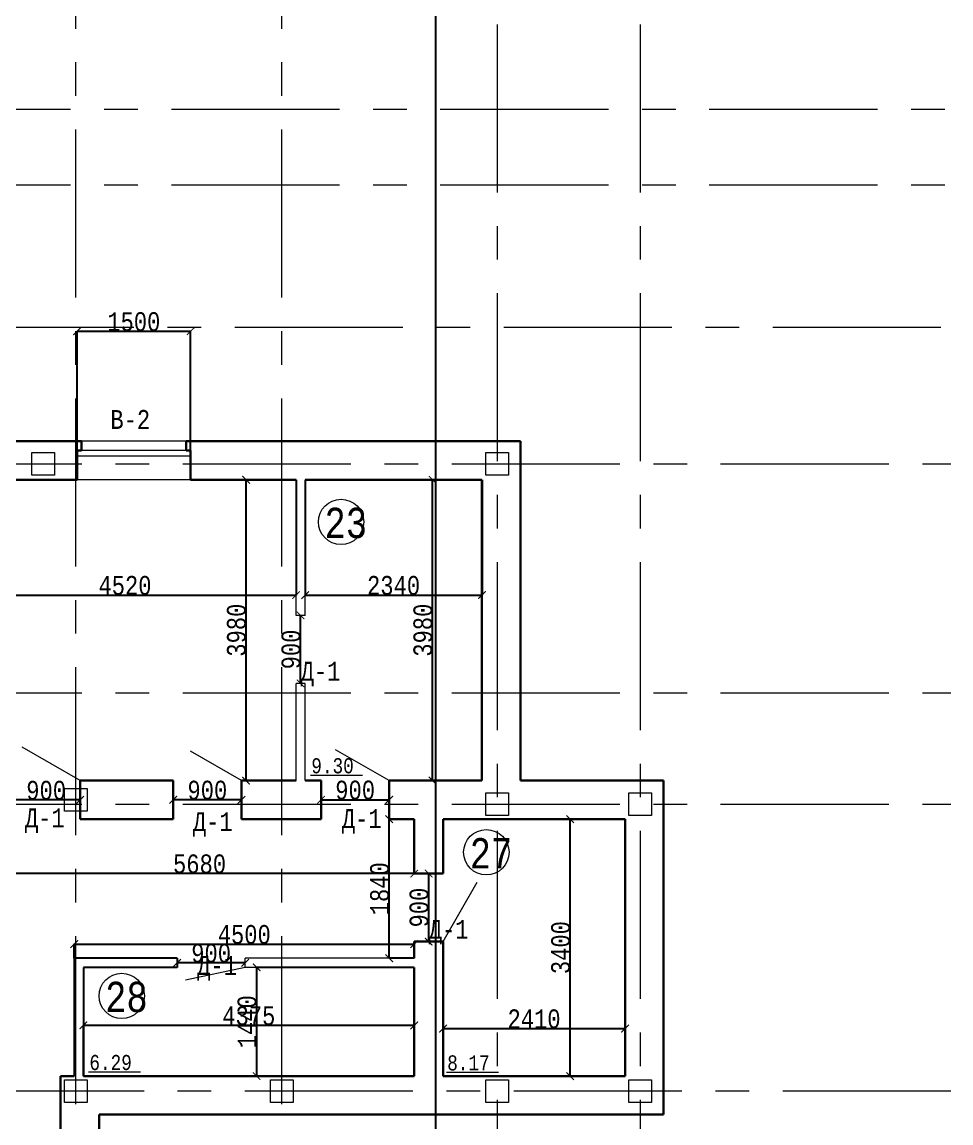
# Model space of a CAD drawing. Header units: millimetres. Extents: x -689206 to 4969298, y -1019800 to 703299.
# Drawn here: x 96162 to 108443, y -348163 to -333601 of the extents above; entities that cross this region are included whole.
import ezdxf

# ---------------------------------------------------------------- set-up
doc = ezdxf.new("R2010")
doc.units = ezdxf.units.MM
doc.linetypes.add('JIS_02_4.0', pattern=[5.5, 4, -1.5])
doc.linetypes.add('осеваяX2', pattern=[101.6, 63.5, -12.7, 12.7, -12.7])
for name, color, linetype, lineweight in [('несущие', 7, 'Continuous', 30), ('ПЕРЕГОРОДКИ', 252, 'Continuous', 9), ('РАЗМЕРЫ', 7, 'Continuous', 9), ('сваи', 7, 'JIS_02_4.0', 30), ('стены', 7, 'Continuous', 20)]:
    doc.layers.add(name, color=color, linetype=linetype, lineweight=lineweight)
doc.layers.add('четотам', color=7, linetype='Continuous')
doc.styles.add('Аннотативный', font='isocteur.ttf', dxfattribs={"width": 0.7, "height": 250})
doc.dimstyles.new('Аннотативный', dxfattribs={"dimscale": 0, "dimtxt": 250, "dimasz": 100, "dimexe": 1.25, "dimexo": 0.625, "dimtad": 1, "dimdec": 0, "dimtxsty": 'Аннотативный', "dimblk": 'ARCHTICK', "dimcen": 2.5, "dimadec": 0, "dimazin": 0, "dimtfac": 1, "dimtdec": 0, "dimtmove": 0, "dimatfit": 3, "dimfxl": 1, "dimarcsym": 0})

# ---------------------------------------------------------------- blocks, each defined once
blk = doc.blocks.new('_ArchTick')
at = {"color": 0, "linetype": 'ByBlock', "const_width": 0.15}
blk.add_lwpolyline([(-0.5, -0.5), (0.5, 0.5)], dxfattribs=at)
blk = doc.blocks.new('*D1688')
at = {"layer": 'Defpoints', "color": 0, "lineweight": 20, "transparency": 16777216}
for p in [(101348, -345798), (96853, -345985), (101348, -345985)]:
    blk.add_point(p, dxfattribs=at)
at = {"layer": 'стены', "color": 0, "lineweight": -2, "transparency": 16777216}
for p, q in [((96853, -345984), (96853, -345796)), ((96853, -345798), (101348, -345798)), ((101348, -345984), (101348, -345796))]:
    blk.add_line(p, q, dxfattribs=at)
at = {"layer": 'стены', "color": 0, "lineweight": -2, "transparency": 16777216, "xscale": 100, "yscale": 100, "zscale": 100, "rotation": 180}
blk.add_blockref('_ArchTick', (96853, -345798), dxfattribs=at)
at = {"layer": 'стены', "color": 0, "lineweight": -2, "transparency": 16777216, "xscale": 100, "yscale": 100, "zscale": 100}
blk.add_blockref('_ArchTick', (101348, -345798), dxfattribs=at)
at = {"layer": 'стены', "color": 0, "lineweight": 5, "transparency": 16777216, "insert": (99100, -345672), "char_height": 250, "attachment_point": 5, "style": 'Аннотативный'}
blk.add_mtext('4500', dxfattribs=at)
blk = doc.blocks.new('*D1689')
at = {"layer": 'Defpoints', "color": 0, "lineweight": 20, "transparency": 16777216}
for p in [(101538, -344864), (101538, -344864), (101538, -345764)]:
    blk.add_point(p, dxfattribs=at)
at = {"layer": 'стены', "color": 0, "lineweight": -2, "transparency": 16777216}
for p, q in [((101538, -344864), (101539, -344864)), ((101538, -345764), (101538, -344864)), ((101538, -345764), (101539, -345764))]:
    blk.add_line(p, q, dxfattribs=at)
at = {"layer": 'стены', "color": 0, "lineweight": -2, "transparency": 16777216, "xscale": 100, "yscale": 100, "zscale": 100}
for p, rotation in [((101538, -344864), 90), ((101538, -345764), 270)]:
    blk.add_blockref('_ArchTick', p, dxfattribs=dict(at, rotation=rotation))
at = {"layer": 'стены', "color": 0, "lineweight": 5, "transparency": 16777216, "insert": (101412, -345314), "char_height": 250, "attachment_point": 5, "rotation": 90, "style": 'Аннотативный'}
blk.add_mtext('900', dxfattribs=at)
blk = doc.blocks.new('*D1691')
at = {"layer": 'Defpoints', "color": 0, "lineweight": 20, "transparency": 16777216}
for p in [(101348, -346105), (99263, -347543), (101348, -347543)]:
    blk.add_point(p, dxfattribs=at)
at = {"layer": 'стены', "color": 0, "lineweight": -2, "transparency": 16777216}
for p, q in [((101347, -346105), (99262, -346105)), ((99263, -346105), (99263, -347543)), ((101347, -347543), (99262, -347543))]:
    blk.add_line(p, q, dxfattribs=at)
at = {"layer": 'стены', "color": 0, "lineweight": -2, "transparency": 16777216, "xscale": 100, "yscale": 100, "zscale": 100}
for p, rotation in [((99263, -346105), 90), ((99263, -347543), 270)]:
    blk.add_blockref('_ArchTick', p, dxfattribs=dict(at, rotation=rotation))
at = {"layer": 'стены', "color": 0, "lineweight": 5, "transparency": 16777216, "insert": (99138, -346824), "char_height": 250, "attachment_point": 5, "rotation": 90, "style": 'Аннотативный'}
blk.add_mtext('1440', dxfattribs=at)
blk = doc.blocks.new('*D1692')
at = {"layer": 'Defpoints', "color": 0, "lineweight": 20, "transparency": 16777216}
for p in [(96973, -346873), (96973, -347543), (101348, -347543)]:
    blk.add_point(p, dxfattribs=at)
at = {"layer": 'стены', "color": 0, "lineweight": -2, "transparency": 16777216}
for p, q in [((96973, -347543), (96973, -346872)), ((101348, -346873), (96973, -346873)), ((101348, -347543), (101348, -346872))]:
    blk.add_line(p, q, dxfattribs=at)
at = {"layer": 'стены', "color": 0, "lineweight": -2, "transparency": 16777216, "xscale": 100, "yscale": 100, "zscale": 100, "rotation": 180}
blk.add_blockref('_ArchTick', (96973, -346873), dxfattribs=at)
at = {"layer": 'стены', "color": 0, "lineweight": -2, "transparency": 16777216, "xscale": 100, "yscale": 100, "zscale": 100}
blk.add_blockref('_ArchTick', (101348, -346873), dxfattribs=at)
at = {"layer": 'стены', "color": 0, "lineweight": 5, "transparency": 16777216, "insert": (99160, -346747), "char_height": 250, "attachment_point": 5, "style": 'Аннотативный'}
blk.add_mtext('4375', dxfattribs=at)
blk = doc.blocks.new('*D1697')
at = {"layer": 'Defpoints', "color": 0, "lineweight": 20, "transparency": 16777216}
for p in [(104134, -346914), (101728, -347543), (104134, -347543)]:
    blk.add_point(p, dxfattribs=at)
at = {"layer": 'стены', "color": 0, "lineweight": -2, "transparency": 16777216}
for p, q in [((101728, -347543), (101728, -346912)), ((101728, -346914), (104134, -346914)), ((104134, -347543), (104134, -346912))]:
    blk.add_line(p, q, dxfattribs=at)
at = {"layer": 'стены', "color": 0, "lineweight": -2, "transparency": 16777216, "xscale": 100, "yscale": 100, "zscale": 100, "rotation": 180}
blk.add_blockref('_ArchTick', (101728, -346914), dxfattribs=at)
at = {"layer": 'стены', "color": 0, "lineweight": -2, "transparency": 16777216, "xscale": 100, "yscale": 100, "zscale": 100}
blk.add_blockref('_ArchTick', (104134, -346914), dxfattribs=at)
at = {"layer": 'стены', "color": 0, "lineweight": 5, "transparency": 16777216, "insert": (102931, -346788), "char_height": 250, "attachment_point": 5, "style": 'Аннотативный'}
blk.add_mtext('2410', dxfattribs=at)
blk = doc.blocks.new('*D1811')
at = {"layer": 'Defpoints', "color": 0, "linetype": 'ByBlock', "lineweight": 20, "transparency": 16777216}
for p in [(95262, -339655), (99785, -339655), (99785, -341181)]:
    blk.add_point(p, dxfattribs=at)
at = {"layer": 'РАЗМЕРЫ', "color": 0, "linetype": 'ByBlock', "lineweight": -2, "transparency": 16777216}
for p, q in [((95262, -339656), (95262, -341182)), ((99785, -339656), (99785, -341182)), ((95262, -341181), (99785, -341181))]:
    blk.add_line(p, q, dxfattribs=at)
at = {"layer": 'РАЗМЕРЫ', "color": 0, "linetype": 'ByBlock', "lineweight": -2, "transparency": 16777216, "xscale": 100, "yscale": 100, "zscale": 100, "rotation": 180}
blk.add_blockref('_ArchTick', (95262, -341181), dxfattribs=at)
at = {"layer": 'РАЗМЕРЫ', "color": 0, "linetype": 'ByBlock', "lineweight": -2, "transparency": 16777216, "xscale": 100, "yscale": 100, "zscale": 100}
blk.add_blockref('_ArchTick', (99785, -341181), dxfattribs=at)
at = {"layer": 'РАЗМЕРЫ', "color": 0, "linetype": 'ByBlock', "lineweight": 5, "transparency": 16777216, "insert": (97523, -341055), "char_height": 250, "attachment_point": 5, "style": 'Аннотативный'}
blk.add_mtext('4520', dxfattribs=at)
blk = doc.blocks.new('*D1812')
at = {"layer": 'Defpoints', "color": 0, "linetype": 'ByBlock', "lineweight": 20, "transparency": 16777216}
for p in [(99124, -339655), (99785, -339655), (99785, -343635)]:
    blk.add_point(p, dxfattribs=at)
at = {"layer": 'РАЗМЕРЫ', "color": 0, "linetype": 'ByBlock', "lineweight": -2, "transparency": 16777216}
for p, q in [((99784, -339655), (99122, -339655)), ((99124, -343635), (99124, -339655)), ((99784, -343635), (99122, -343635))]:
    blk.add_line(p, q, dxfattribs=at)
at = {"layer": 'РАЗМЕРЫ', "color": 0, "linetype": 'ByBlock', "lineweight": -2, "transparency": 16777216, "xscale": 100, "yscale": 100, "zscale": 100}
for p, rotation in [((99124, -339655), 90), ((99124, -343635), 270)]:
    blk.add_blockref('_ArchTick', p, dxfattribs=dict(at, rotation=rotation))
at = {"layer": 'РАЗМЕРЫ', "color": 0, "linetype": 'ByBlock', "lineweight": 5, "transparency": 16777216, "insert": (98998, -341645), "char_height": 250, "attachment_point": 5, "rotation": 90, "style": 'Аннотативный'}
blk.add_mtext('3980', dxfattribs=at)
blk = doc.blocks.new('*D1813')
at = {"layer": 'Defpoints', "color": 0, "linetype": 'ByBlock', "lineweight": 20, "transparency": 16777216}
for p in [(101589, -339655), (102243, -339655), (102243, -343635)]:
    blk.add_point(p, dxfattribs=at)
at = {"layer": 'РАЗМЕРЫ', "color": 0, "linetype": 'ByBlock', "lineweight": -2, "transparency": 16777216}
for p, q in [((102242, -339655), (101588, -339655)), ((101589, -343635), (101589, -339655)), ((102242, -343635), (101588, -343635))]:
    blk.add_line(p, q, dxfattribs=at)
at = {"layer": 'РАЗМЕРЫ', "color": 0, "linetype": 'ByBlock', "lineweight": -2, "transparency": 16777216, "xscale": 100, "yscale": 100, "zscale": 100}
for p, rotation in [((101589, -339655), 90), ((101589, -343635), 270)]:
    blk.add_blockref('_ArchTick', p, dxfattribs=dict(at, rotation=rotation))
at = {"layer": 'РАЗМЕРЫ', "color": 0, "linetype": 'ByBlock', "lineweight": 5, "transparency": 16777216, "insert": (101463, -341645), "char_height": 250, "attachment_point": 5, "rotation": 90, "style": 'Аннотативный'}
blk.add_mtext('3980', dxfattribs=at)
blk = doc.blocks.new('*D1814')
at = {"layer": 'Defpoints', "color": 0, "linetype": 'ByBlock', "lineweight": 20, "transparency": 16777216}
for p in [(99905, -339655), (102243, -339655), (102243, -341181)]:
    blk.add_point(p, dxfattribs=at)
at = {"layer": 'РАЗМЕРЫ', "color": 0, "linetype": 'ByBlock', "lineweight": -2, "transparency": 16777216}
for p, q in [((99905, -339656), (99905, -341182)), ((102243, -339656), (102243, -341182)), ((99905, -341181), (102243, -341181))]:
    blk.add_line(p, q, dxfattribs=at)
at = {"layer": 'РАЗМЕРЫ', "color": 0, "linetype": 'ByBlock', "lineweight": -2, "transparency": 16777216, "xscale": 100, "yscale": 100, "zscale": 100, "rotation": 180}
blk.add_blockref('_ArchTick', (99905, -341181), dxfattribs=at)
at = {"layer": 'РАЗМЕРЫ', "color": 0, "linetype": 'ByBlock', "lineweight": -2, "transparency": 16777216, "xscale": 100, "yscale": 100, "zscale": 100}
blk.add_blockref('_ArchTick', (102243, -341181), dxfattribs=at)
at = {"layer": 'РАЗМЕРЫ', "color": 0, "linetype": 'ByBlock', "lineweight": 5, "transparency": 16777216, "insert": (101074, -341055), "char_height": 250, "attachment_point": 5, "style": 'Аннотативный'}
blk.add_mtext('2340', dxfattribs=at)
blk = doc.blocks.new('*D1815')
at = {"layer": 'Defpoints', "color": 0, "linetype": 'ByBlock', "lineweight": 20, "transparency": 16777216}
for p in [(96031, -343890), (96031, -343945), (96931, -343945)]:
    blk.add_point(p, dxfattribs=at)
at = {"layer": 'РАЗМЕРЫ', "color": 0, "linetype": 'ByBlock', "lineweight": -2, "transparency": 16777216}
for p, q in [((96031, -343945), (96031, -343889)), ((96931, -343890), (96031, -343890)), ((96931, -343945), (96931, -343889))]:
    blk.add_line(p, q, dxfattribs=at)
at = {"layer": 'РАЗМЕРЫ', "color": 0, "linetype": 'ByBlock', "lineweight": -2, "transparency": 16777216, "xscale": 100, "yscale": 100, "zscale": 100, "rotation": 180}
blk.add_blockref('_ArchTick', (96031, -343890), dxfattribs=at)
at = {"layer": 'РАЗМЕРЫ', "color": 0, "linetype": 'ByBlock', "lineweight": -2, "transparency": 16777216, "xscale": 100, "yscale": 100, "zscale": 100}
blk.add_blockref('_ArchTick', (96931, -343890), dxfattribs=at)
at = {"layer": 'РАЗМЕРЫ', "color": 0, "linetype": 'ByBlock', "lineweight": 5, "transparency": 16777216, "insert": (96481, -343765), "char_height": 250, "attachment_point": 5, "style": 'Аннотативный'}
blk.add_mtext('900', dxfattribs=at)
blk = doc.blocks.new('*D1816')
at = {"layer": 'Defpoints', "color": 0, "linetype": 'ByBlock', "lineweight": 20, "transparency": 16777216}
for p in [(98162, -343889), (98162, -344145), (99062, -344145)]:
    blk.add_point(p, dxfattribs=at)
at = {"layer": 'РАЗМЕРЫ', "color": 0, "linetype": 'ByBlock', "lineweight": -2, "transparency": 16777216}
for p, q in [((98162, -344145), (98162, -343888)), ((99062, -343889), (98162, -343889)), ((99062, -344145), (99062, -343888))]:
    blk.add_line(p, q, dxfattribs=at)
at = {"layer": 'РАЗМЕРЫ', "color": 0, "linetype": 'ByBlock', "lineweight": -2, "transparency": 16777216, "xscale": 100, "yscale": 100, "zscale": 100, "rotation": 180}
blk.add_blockref('_ArchTick', (98162, -343889), dxfattribs=at)
at = {"layer": 'РАЗМЕРЫ', "color": 0, "linetype": 'ByBlock', "lineweight": -2, "transparency": 16777216, "xscale": 100, "yscale": 100, "zscale": 100}
blk.add_blockref('_ArchTick', (99062, -343889), dxfattribs=at)
at = {"layer": 'РАЗМЕРЫ', "color": 0, "linetype": 'ByBlock', "lineweight": 5, "transparency": 16777216, "insert": (98612, -343763), "char_height": 250, "attachment_point": 5, "style": 'Аннотативный'}
blk.add_mtext('900', dxfattribs=at)
blk = doc.blocks.new('*D1817')
at = {"layer": 'Defpoints', "color": 0, "linetype": 'ByBlock', "lineweight": 20, "transparency": 16777216}
for p in [(101016, -343888), (100116, -344145), (101016, -344145)]:
    blk.add_point(p, dxfattribs=at)
at = {"layer": 'РАЗМЕРЫ', "color": 0, "linetype": 'ByBlock', "lineweight": -2, "transparency": 16777216}
for p, q in [((100116, -344145), (100116, -343887)), ((100116, -343888), (101016, -343888)), ((101016, -344145), (101016, -343887))]:
    blk.add_line(p, q, dxfattribs=at)
at = {"layer": 'РАЗМЕРЫ', "color": 0, "linetype": 'ByBlock', "lineweight": -2, "transparency": 16777216, "xscale": 100, "yscale": 100, "zscale": 100, "rotation": 180}
blk.add_blockref('_ArchTick', (100116, -343888), dxfattribs=at)
at = {"layer": 'РАЗМЕРЫ', "color": 0, "linetype": 'ByBlock', "lineweight": -2, "transparency": 16777216, "xscale": 100, "yscale": 100, "zscale": 100}
blk.add_blockref('_ArchTick', (101016, -343888), dxfattribs=at)
at = {"layer": 'РАЗМЕРЫ', "color": 0, "linetype": 'ByBlock', "lineweight": 5, "transparency": 16777216, "insert": (100566, -343762), "char_height": 250, "attachment_point": 5, "style": 'Аннотативный'}
blk.add_mtext('900', dxfattribs=at)
blk = doc.blocks.new('*D1818')
at = {"layer": 'Defpoints', "color": 0, "linetype": 'ByBlock', "lineweight": 20, "transparency": 16777216}
for p in [(103409, -344145), (104134, -344145), (104134, -347543)]:
    blk.add_point(p, dxfattribs=at)
at = {"layer": 'РАЗМЕРЫ', "color": 0, "linetype": 'ByBlock', "lineweight": -2, "transparency": 16777216}
for p, q in [((104134, -344145), (103408, -344145)), ((103409, -347543), (103409, -344145)), ((104134, -347543), (103408, -347543))]:
    blk.add_line(p, q, dxfattribs=at)
at = {"layer": 'РАЗМЕРЫ', "color": 0, "linetype": 'ByBlock', "lineweight": -2, "transparency": 16777216, "xscale": 100, "yscale": 100, "zscale": 100}
for p, rotation in [((103409, -344145), 90), ((103409, -347543), 270)]:
    blk.add_blockref('_ArchTick', p, dxfattribs=dict(at, rotation=rotation))
at = {"layer": 'РАЗМЕРЫ', "color": 0, "linetype": 'ByBlock', "lineweight": 5, "transparency": 16777216, "insert": (103284, -345844), "char_height": 250, "attachment_point": 5, "rotation": 90, "style": 'Аннотативный'}
blk.add_mtext('3400', dxfattribs=at)
blk = doc.blocks.new('*D1819')
at = {"layer": 'Defpoints', "color": 0, "linetype": 'ByBlock', "lineweight": 20, "transparency": 16777216}
for p in [(95671, -344864), (95671, -344864), (101348, -344864)]:
    blk.add_point(p, dxfattribs=at)
at = {"layer": 'РАЗМЕРЫ', "color": 0, "linetype": 'ByBlock', "lineweight": -2, "transparency": 16777216}
for p, q in [((95671, -344863), (95671, -344863)), ((101348, -344864), (95671, -344864)), ((101348, -344865), (101348, -344865))]:
    blk.add_line(p, q, dxfattribs=at)
at = {"layer": 'РАЗМЕРЫ', "color": 0, "linetype": 'ByBlock', "lineweight": -2, "transparency": 16777216, "xscale": 100, "yscale": 100, "zscale": 100, "rotation": 180}
blk.add_blockref('_ArchTick', (95671, -344864), dxfattribs=at)
at = {"layer": 'РАЗМЕРЫ', "color": 0, "linetype": 'ByBlock', "lineweight": -2, "transparency": 16777216, "xscale": 100, "yscale": 100, "zscale": 100}
blk.add_blockref('_ArchTick', (101348, -344864), dxfattribs=at)
at = {"layer": 'РАЗМЕРЫ', "color": 0, "linetype": 'ByBlock', "lineweight": 5, "transparency": 16777216, "insert": (98509, -344738), "char_height": 250, "attachment_point": 5, "style": 'Аннотативный'}
blk.add_mtext('5680', dxfattribs=at)
blk = doc.blocks.new('*D1820')
at = {"layer": 'Defpoints', "color": 0, "linetype": 'ByBlock', "lineweight": 20, "transparency": 16777216}
for p in [(101016, -344145), (101348, -344145), (101348, -345985)]:
    blk.add_point(p, dxfattribs=at)
at = {"layer": 'РАЗМЕРЫ', "color": 0, "linetype": 'ByBlock', "lineweight": -2, "transparency": 16777216}
for p, q in [((101347, -344145), (101015, -344145)), ((101016, -345985), (101016, -344145)), ((101347, -345985), (101015, -345985))]:
    blk.add_line(p, q, dxfattribs=at)
at = {"layer": 'РАЗМЕРЫ', "color": 0, "linetype": 'ByBlock', "lineweight": -2, "transparency": 16777216, "xscale": 100, "yscale": 100, "zscale": 100}
for p, rotation in [((101016, -344145), 90), ((101016, -345985), 270)]:
    blk.add_blockref('_ArchTick', p, dxfattribs=dict(at, rotation=rotation))
at = {"layer": 'РАЗМЕРЫ', "color": 0, "linetype": 'ByBlock', "lineweight": 5, "transparency": 16777216, "insert": (100891, -345065), "char_height": 250, "attachment_point": 5, "rotation": 90, "style": 'Аннотативный'}
blk.add_mtext('1840', dxfattribs=at)
blk = doc.blocks.new('*D2181')
at = {"layer": 'Defpoints', "color": 0, "linetype": 'ByBlock', "lineweight": 20, "ltscale": 35, "transparency": 16777216}
for p in [(98212, -346045), (98212, -346045), (99112, -346045)]:
    blk.add_point(p, dxfattribs=at)
at = {"layer": 'сваи', "color": 0, "linetype": 'ByBlock', "lineweight": -2, "ltscale": 35, "transparency": 16777216}
for p, q in [((98212, -346044), (98212, -346043)), ((99112, -346045), (98212, -346045)), ((99112, -346044), (99112, -346043))]:
    blk.add_line(p, q, dxfattribs=at)
at = {"layer": 'сваи', "color": 0, "linetype": 'ByBlock', "lineweight": -2, "ltscale": 35, "transparency": 16777216, "xscale": 100, "yscale": 100, "zscale": 100, "rotation": 180}
blk.add_blockref('_ArchTick', (98212, -346045), dxfattribs=at)
at = {"layer": 'сваи', "color": 0, "linetype": 'ByBlock', "lineweight": -2, "ltscale": 35, "transparency": 16777216, "xscale": 100, "yscale": 100, "zscale": 100}
blk.add_blockref('_ArchTick', (99112, -346045), dxfattribs=at)
at = {"layer": 'сваи', "color": 0, "linetype": 'ByBlock', "lineweight": 5, "ltscale": 35, "transparency": 16777216, "insert": (98662, -345919), "char_height": 250, "attachment_point": 5, "style": 'Аннотативный'}
blk.add_mtext('900', dxfattribs=at)
blk = doc.blocks.new('*D2182')
at = {"layer": 'Defpoints', "color": 0, "linetype": 'ByBlock', "lineweight": 20, "ltscale": 35, "transparency": 16777216}
for p in [(99845, -341450), (99845, -341450), (99845, -342350)]:
    blk.add_point(p, dxfattribs=at)
at = {"layer": 'сваи', "color": 0, "linetype": 'ByBlock', "lineweight": -2, "ltscale": 35, "transparency": 16777216}
for p, q in [((99845, -342350), (99845, -341450)), ((99846, -341450), (99846, -341450)), ((99846, -342350), (99846, -342350))]:
    blk.add_line(p, q, dxfattribs=at)
at = {"layer": 'сваи', "color": 0, "linetype": 'ByBlock', "lineweight": -2, "ltscale": 35, "transparency": 16777216, "xscale": 100, "yscale": 100, "zscale": 100}
for p, rotation in [((99845, -341450), 90), ((99845, -342350), 270)]:
    blk.add_blockref('_ArchTick', p, dxfattribs=dict(at, rotation=rotation))
at = {"layer": 'сваи', "color": 0, "linetype": 'ByBlock', "lineweight": 5, "ltscale": 35, "transparency": 16777216, "insert": (99719, -341900), "char_height": 250, "attachment_point": 5, "rotation": 90, "style": 'Аннотативный'}
blk.add_mtext('900', dxfattribs=at)
blk = doc.blocks.new('*D3576')
at = {"layer": 'Defpoints', "color": 0, "lineweight": 0, "ltscale": 35, "transparency": 16777216}
for p in [(98390, -337692), (96890, -339655), (98390, -339655)]:
    blk.add_point(p, dxfattribs=at)
at = {"layer": 'РАЗМЕРЫ', "color": 0, "lineweight": -2, "ltscale": 35, "transparency": 16777216}
for p, q in [((96890, -339655), (96890, -337691)), ((96890, -337692), (98390, -337692)), ((98390, -339655), (98390, -337691))]:
    blk.add_line(p, q, dxfattribs=at)
at = {"layer": 'РАЗМЕРЫ', "color": 0, "lineweight": -2, "ltscale": 35, "transparency": 16777216, "xscale": 100, "yscale": 100, "zscale": 100, "rotation": 180}
blk.add_blockref('_ArchTick', (96890, -337692), dxfattribs=at)
at = {"layer": 'РАЗМЕРЫ', "color": 0, "lineweight": -2, "ltscale": 35, "transparency": 16777216, "xscale": 100, "yscale": 100, "zscale": 100}
blk.add_blockref('_ArchTick', (98390, -337692), dxfattribs=at)
at = {"layer": 'РАЗМЕРЫ', "color": 0, "lineweight": 0, "ltscale": 35, "transparency": 16777216, "insert": (97640, -337566), "char_height": 250, "attachment_point": 5, "style": 'Аннотативный'}
blk.add_mtext('1500', dxfattribs=at)
blk = doc.blocks.new('*D4821')
at = {"layer": 'Defpoints', "color": 0, "lineweight": 5, "ltscale": 35, "transparency": 16777216}
for p in [(102345, -332908), (101627, -370947), (102345, -370947)]:
    blk.add_point(p, dxfattribs=at)
at = {"layer": 'РАЗМЕРЫ', "color": 0, "lineweight": -2, "ltscale": 35, "transparency": 16777216}
for p, q in [((102344, -332908), (101626, -332908)), ((101627, -332908), (101627, -370947)), ((102344, -370947), (101626, -370947))]:
    blk.add_line(p, q, dxfattribs=at)
at = {"layer": 'РАЗМЕРЫ', "color": 0, "lineweight": -2, "ltscale": 35, "transparency": 16777216, "xscale": 100, "yscale": 100, "zscale": 100}
for p, rotation in [((101627, -332908), 90), ((101627, -370947), 270)]:
    blk.add_blockref('_ArchTick', p, dxfattribs=dict(at, rotation=rotation))
at = {"layer": 'РАЗМЕРЫ', "color": 0, "lineweight": 5, "ltscale": 35, "transparency": 16777216, "insert": (101502, -351928), "char_height": 250, "attachment_point": 5, "rotation": 90, "style": 'Аннотативный'}
blk.add_mtext('38039', dxfattribs=at)

msp = doc.modelspace()

# ---------------------------------------------------------------- linework, layer by layer
at = {"layer": 'несущие', "color": 0}
for p, q in [((96950, -339145.4), (92827, -339147.4)), ((102752.7, -339145.4), (98330, -339145.4)), ((102752.7, -343635.4), (102752.7, -339145.4)), ((95261.9, -339655.4), (96890, -339655.4)), ((98390, -339655.4), (99784.9, -339655.4)), ((99904.9, -339655.4), (102242.7, -339655.4)), ((102242.7, -343635.4), (102242.7, -339655.4)), ((98162.3, -343635.4), (96931.4, -343635.4)), ((96931.4, -344145.4), (96931.4, -343635.4)), ((98162.3, -344145.4), (98162.3, -343635.4)), ((99784.9, -343635.4), (99062.2, -343635.4)), ((99062.2, -344145.4), (99062.2, -343635.4)), ((100116.4, -343635.4), (99904.9, -343635.4)), ((100116.4, -344145.4), (100116.4, -343635.4)), ((102242.7, -343635.4), (101016.4, -343635.4)), ((101016.4, -344145.4), (101016.4, -343635.4)), ((104644.2, -343635.4), (102752.7, -343635.4)), ((98162.3, -344145.4), (96931.4, -344145.4)), ((100116.4, -344145.4), (99062.2, -344145.4)), ((101347.7, -344145.4), (101016.4, -344145.4)), ((101347.7, -344864), (101347.7, -344145.4)), ((104134.2, -344145.4), (101727.7, -344145.4)), ((101727.7, -344864), (101727.7, -344145.4)), ((101727.7, -344864), (101347.7, -344864)), ((101538.9, -344864), (101727.7, -344864))]:
    msp.add_line(p, q, dxfattribs=at)
at = {"layer": 'ПЕРЕГОРОДКИ', "linetype": 'ByBlock', "lineweight": 15, "ltscale": 35}
for p, q in [((98330, -339145.4), (96950, -339145.4)), ((98390, -339655.4), (96890, -339655.4))]:
    msp.add_line(p, q, dxfattribs=at)
at = {"layer": 'РАЗМЕРЫ', "linetype": 'осеваяX2', "lineweight": 5, "ltscale": 35}
for p, q in [((96872.6, -379917.7), (96872.6, -330076.4)), ((99595, -379917.7), (99595, -330076.4)), ((104334.2, -330076.4), (104334.2, -379917.7)), ((108310, -337643.3), (41240, -337643.3)), ((108442.7, -347743.3), (41390, -347743.3))]:
    msp.add_line(p, q, dxfattribs=at)
at = {"layer": 'РАЗМЕРЫ'}
for p, q in [((99974.6, -343562.5), (100663.8, -343562.5)), ((97040.9, -347487.4), (97730.2, -347487.4)), ((101771.5, -347492.8), (102460.8, -347492.8))]:
    msp.add_line(p, q, dxfattribs=at)
at = {"layer": 'РАЗМЕРЫ', "color": 1, "lineweight": 25, "ltscale": 35}
for p, q in [((104644.2, -343635.4), (104644.2, -343945.4)), ((104644.2, -348053.3), (104644.2, -347743.3))]:
    msp.add_line(p, q, dxfattribs=at)
at = {"layer": 'сваи', "linetype": 'ByBlock', "lineweight": 13, "ltscale": 35}
for p, q in [((99904.9, -341450), (99784.9, -341450)), ((99904.9, -342350), (99784.9, -342350))]:
    msp.add_line(p, q, dxfattribs=at)
at = {"layer": 'стены', "linetype": 'осеваяX2', "lineweight": 5, "ltscale": 35}
for p, q in [((102442.7, -330076.4), (102442.7, -379917.7)), ((41240, -334753.3), (108442.7, -334753.3)), ((41240, -335753.3), (108442.7, -335753.3)), ((41390, -339445.4), (108442.7, -339445.4)), ((41390, -342472.8), (108442.7, -342472.8)), ((41390, -343945.4), (108442.7, -343945.4))]:
    msp.add_line(p, q, dxfattribs=at)
at = {"layer": 'стены', "lineweight": 30}
for p, q in [((96950, -339267.4), (96950, -339147.4)), ((98330, -339267.4), (98330, -339147.4)), ((96890, -339655.4), (96890, -339267.4)), ((96890, -339267.4), (96950, -339267.4)), ((98390, -339267.4), (98330, -339267.4)), ((98390, -339655.4), (98390, -339267.4)), ((104644.2, -343635.4), (104644.2, -348053.3)), ((104134.2, -344145.4), (104134.2, -347543.3)), ((101347.7, -345937.2), (101347.7, -345764)), ((101347.7, -345764), (101347.7, -345984.7)), ((101347.7, -345764), (101727.7, -345764)), ((101727.7, -345764), (101727.7, -347543.3)), ((101347.7, -346104.7), (101347.7, -347543.3)), ((96672.9, -349563.5), (96672.9, -347543.3)), ((96672.9, -347543.3), (96852.9, -347543.3)), ((96852.9, -347543.3), (96672.9, -347543.3)), ((96972.9, -347543.3), (99395, -347543.3)), ((99395, -347543.3), (96972.9, -347543.3)), ((99395, -347543.3), (101347.7, -347543.3)), ((101727.7, -347543.3), (102624.2, -347543.3)), ((102624.2, -347543.3), (104134.2, -347543.3)), ((97182.9, -348053.3), (99905, -348053.3)), ((97182.9, -348053.3), (97182.9, -349563.5)), ((99905, -348053.3), (102624.2, -348053.3)), ((102624.2, -348053.3), (103134.2, -348053.3)), ((104644.2, -348053.3), (103134.2, -348053.3))]:
    msp.add_line(p, q, dxfattribs=at)
at = {"layer": 'стены', "lineweight": 13}
for p, q in [((98330, -339267.4), (96890, -339267.4)), ((96890, -339337.4), (98390, -339337.4)), ((99784.9, -341450), (99784.9, -339655.4)), ((99904.9, -341450), (99904.9, -339655.4)), ((99784.9, -343635.4), (99784.9, -342350)), ((99904.9, -343635.4), (99904.9, -342350)), ((101347.7, -345984.7), (99112.5, -345984.7)), ((99112.5, -346104.7), (99112.5, -345984.7)), ((101347.7, -346104.7), (99112.5, -346104.7))]:
    msp.add_line(p, q, dxfattribs=at)
at = {"layer": 'стены', "color": 152, "lineweight": 25, "true_color": 0x2776bb}
msp.add_line((96890, -339655.4), (96890, -339400.4), dxfattribs=at)
at = {"layer": 'стены', "lineweight": 9}
for p, q in [((96931.4, -343635.4), (96164.5, -343192.6)), ((101016.4, -343635.4), (100308, -343226.4)), ((99062.2, -343635.4), (98389.8, -343247.2)), ((101727.7, -345764), (102181, -344978.8)), ((99112.5, -346104.7), (98323.1, -346275))]:
    msp.add_line(p, q, dxfattribs=at)
at = {"layer": 'стены', "lineweight": 25}
for p, q in [((98212.5, -345984.7), (96852.9, -345984.7)), ((96852.9, -345984.7), (96852.9, -347543.3)), ((98212.5, -345984.7), (98212.5, -346104.7)), ((96972.9, -346104.7), (96972.9, -347543.3)), ((98212.5, -346104.7), (96972.9, -346104.7))]:
    msp.add_line(p, q, dxfattribs=at)
at = {"layer": 'стены', "lineweight": 20}
for points in [[(96292.7, -339295.4), (96592.7, -339295.4), (96592.7, -339595.4), (96292.7, -339595.4)], [(102292.7, -339295.4), (102592.7, -339295.4), (102592.7, -339595.4), (102292.7, -339595.4)], [(96722.6, -343740.4), (97022.6, -343740.4), (97022.6, -344040.4), (96722.6, -344040.4)], [(102292.7, -343795.4), (102592.7, -343795.4), (102592.7, -344095.4), (102292.7, -344095.4)], [(104184.2, -343795.4), (104484.2, -343795.4), (104484.2, -344095.4), (104184.2, -344095.4)], [(96722.6, -347593.3), (97022.6, -347593.3), (97022.6, -347893.3), (96722.6, -347893.3)], [(99445, -347593.3), (99745, -347593.3), (99745, -347893.3), (99445, -347893.3)], [(102292.7, -347593.3), (102592.7, -347593.3), (102592.7, -347893.3), (102292.7, -347893.3)], [(104184.2, -347593.3), (104484.2, -347593.3), (104484.2, -347893.3), (104184.2, -347893.3)]]:
    msp.add_lwpolyline(points, close=True, dxfattribs=at)
at = {"layer": 'четотам', "lineweight": 13}
for centre in [(100380, -340213), (102300, -344583), (97480, -346483)]:
    msp.add_circle(centre, 300, dxfattribs=at)

# ---------------------------------------------------------------- texts
at = {"layer": 'РАЗМЕРЫ', "lineweight": 20, "ltscale": 150, "char_height": 250, "width": 922.913, "attachment_point": 1, "style": 'Аннотативный'}
for s, insert in [('В-2', (97330, -338733)), ('Д-1', (99844.9, -342062.5)), ('Д-1', (96200, -344002.5)), ('Д-1', (98420, -344052.5)), ('Д-1', (100390, -344012.5)), ('Д-1', (101537.7, -345476.5)), ('Д-1', (98476.9, -345954.3))]:
    msp.add_mtext(s, dxfattribs=dict(at, insert=insert))
at = {"layer": 'РАЗМЕРЫ', "lineweight": 13, "ltscale": 150, "char_height": 401.1, "width": 1460, "attachment_point": 1, "style": 'Аннотативный'}
for s, insert in [('23', (100160.3, -340025.8)), ('27', (102080.3, -344395.8)), ('28', (97260.3, -346295.8))]:
    msp.add_mtext(s, dxfattribs=dict(at, insert=insert))
at = {"layer": 'РАЗМЕРЫ', "char_height": 200, "width": 656.117, "attachment_point": 1, "style": 'Аннотативный'}
for s, insert in [('9.30', (99986.3, -343338.5)), ('6.29', (97052.6, -347263.4)), ('8.17', (101783.2, -347268.7))]:
    msp.add_mtext(s, dxfattribs=dict(at, insert=insert))

# ---------------------------------------------------------------- dimensions: what is measured, and where the dimension line sits
at = {"layer": 'РАЗМЕРЫ', "lineweight": 5, "ltscale": 35}
dim = msp.add_linear_dim(base=(101627.3, -370947.4), p1=(102345, -332908.1), p2=(102345, -370947.4), angle=90, dimstyle='Аннотативный', dxfattribs=at)
dim.commit()
dim.dimension.update_dxf_attribs({"geometry": '*D4821', "text_midpoint": (101501.7, -351927.8)})
at = {"layer": 'РАЗМЕРЫ', "lineweight": 0, "ltscale": 35}
dim = msp.add_linear_dim(base=(98390, -337691.9), p1=(96890, -339655.4), p2=(98390, -339655.4), dimstyle='Аннотативный', dxfattribs=at)
dim.commit()
dim.dimension.update_dxf_attribs({"geometry": '*D3576', "text_midpoint": (97640, -337566.2)})
at = {"layer": 'РАЗМЕРЫ', "linetype": 'ByBlock', "lineweight": 5}
for base, p1, p2, text, picture, middle in [((99784.9, -341180.5), (95261.9, -339655.4), (99784.9, -339655.4), '4520', '*D1811', (97523.4, -341054.9)), ((102242.7, -341180.5), (99904.9, -339655.4), (102242.7, -339655.4), '2340', '*D1814', (101073.8, -341054.9)), ((95670.7, -344864), (101347.7, -344864), (95670.7, -344864), '5680', '*D1819', (98509.2, -344738.3))]:
    dim = msp.add_linear_dim(base=base, p1=p1, p2=p2, text=text, dimstyle='Аннотативный', dxfattribs=at)
    dim.commit()
    dim.dimension.update_dxf_attribs({"geometry": picture, "text_midpoint": middle})
for base, p1, p2, picture, middle in [((99123.6, -339655.4), (99784.9, -343635.4), (99784.9, -339655.4), '*D1812', (98998, -341645.4)), ((101588.9, -339655.4), (102242.7, -343635.4), (102242.7, -339655.4), '*D1813', (101463.3, -341645.4))]:
    dim = msp.add_linear_dim(base=base, p1=p1, p2=p2, angle=90, dimstyle='Аннотативный', dxfattribs=at)
    dim.commit()
    dim.dimension.update_dxf_attribs({"geometry": picture, "text_midpoint": middle})
for base, p1, p2, picture, middle in [((96031.4, -343890.4), (96931.4, -343945.4), (96031.4, -343945.4), '*D1815', (96481.4, -343764.7)), ((98162.3, -343889.1), (99062.2, -344145.4), (98162.3, -344145.4), '*D1816', (98612.2, -343763.5)), ((101016.4, -343887.9), (100116.4, -344145.4), (101016.4, -344145.4), '*D1817', (100566.4, -343762.2))]:
    dim = msp.add_linear_dim(base=base, p1=p1, p2=p2, dimstyle='Аннотативный', dxfattribs=at)
    dim.commit()
    dim.dimension.update_dxf_attribs({"geometry": picture, "text_midpoint": middle})
for base, p1, p2, text, picture, middle in [((101016.4, -344145.4), (101347.7, -345984.7), (101347.7, -344145.4), '1840', '*D1820', (100890.7, -345065.1)), ((103409.2, -344145.4), (104134.2, -347543.3), (104134.2, -344145.4), '3400', '*D1818', (103283.6, -345844.3))]:
    dim = msp.add_linear_dim(base=base, p1=p1, p2=p2, angle=90, text=text, dimstyle='Аннотативный', dxfattribs=at)
    dim.commit()
    dim.dimension.update_dxf_attribs({"geometry": picture, "text_midpoint": middle})
at = {"layer": 'сваи', "linetype": 'ByBlock', "lineweight": 5, "ltscale": 35}
dim = msp.add_linear_dim(base=(99844.9, -341450), p1=(99844.9, -342350), p2=(99844.9, -341450), angle=90, dimstyle='Аннотативный', dxfattribs=at)
dim.commit()
dim.dimension.update_dxf_attribs({"geometry": '*D2182', "text_midpoint": (99719.3, -341900)})
dim = msp.add_linear_dim(base=(98212.5, -346044.7), p1=(99112.5, -346044.7), p2=(98212.5, -346044.7), dimstyle='Аннотативный', dxfattribs=at)
dim.commit()
dim.dimension.update_dxf_attribs({"geometry": '*D2181', "text_midpoint": (98662.5, -345919.1)})
at = {"layer": 'стены', "lineweight": 5}
dim = msp.add_linear_dim(base=(101537.7, -344864), p1=(101537.7, -345764), p2=(101537.7, -344864), angle=90, dimstyle='Аннотативный', dxfattribs=at)
dim.commit()
dim.dimension.update_dxf_attribs({"geometry": '*D1689', "text_midpoint": (101412.1, -345314)})
for base, p1, p2, text, picture, middle in [((101347.7, -345797.7), (96852.9, -345984.7), (101347.7, -345984.7), '4500', '*D1688', (99100.3, -345672.1)), ((104134.2, -346913.7), (101727.7, -347543.3), (104134.2, -347543.3), '2410', '*D1697', (102931, -346788.1))]:
    dim = msp.add_linear_dim(base=base, p1=p1, p2=p2, text=text, dimstyle='Аннотативный', dxfattribs=at)
    dim.commit()
    dim.dimension.update_dxf_attribs({"geometry": picture, "text_midpoint": middle})
dim = msp.add_linear_dim(base=(99263.1, -347543.3), p1=(101347.7, -346104.7), p2=(101347.7, -347543.3), angle=90, text='1440', dimstyle='Аннотативный', dxfattribs=at)
dim.commit()
dim.dimension.update_dxf_attribs({"geometry": '*D1691', "text_midpoint": (99137.5, -346824)})
dim = msp.add_linear_dim(base=(96972.9, -346873), p1=(101347.7, -347543.3), p2=(96972.9, -347543.3), dimstyle='Аннотативный', dxfattribs=at)
dim.commit()
dim.dimension.update_dxf_attribs({"geometry": '*D1692', "text_midpoint": (99160.3, -346747.4)})

doc.saveas('drawing.dxf')
